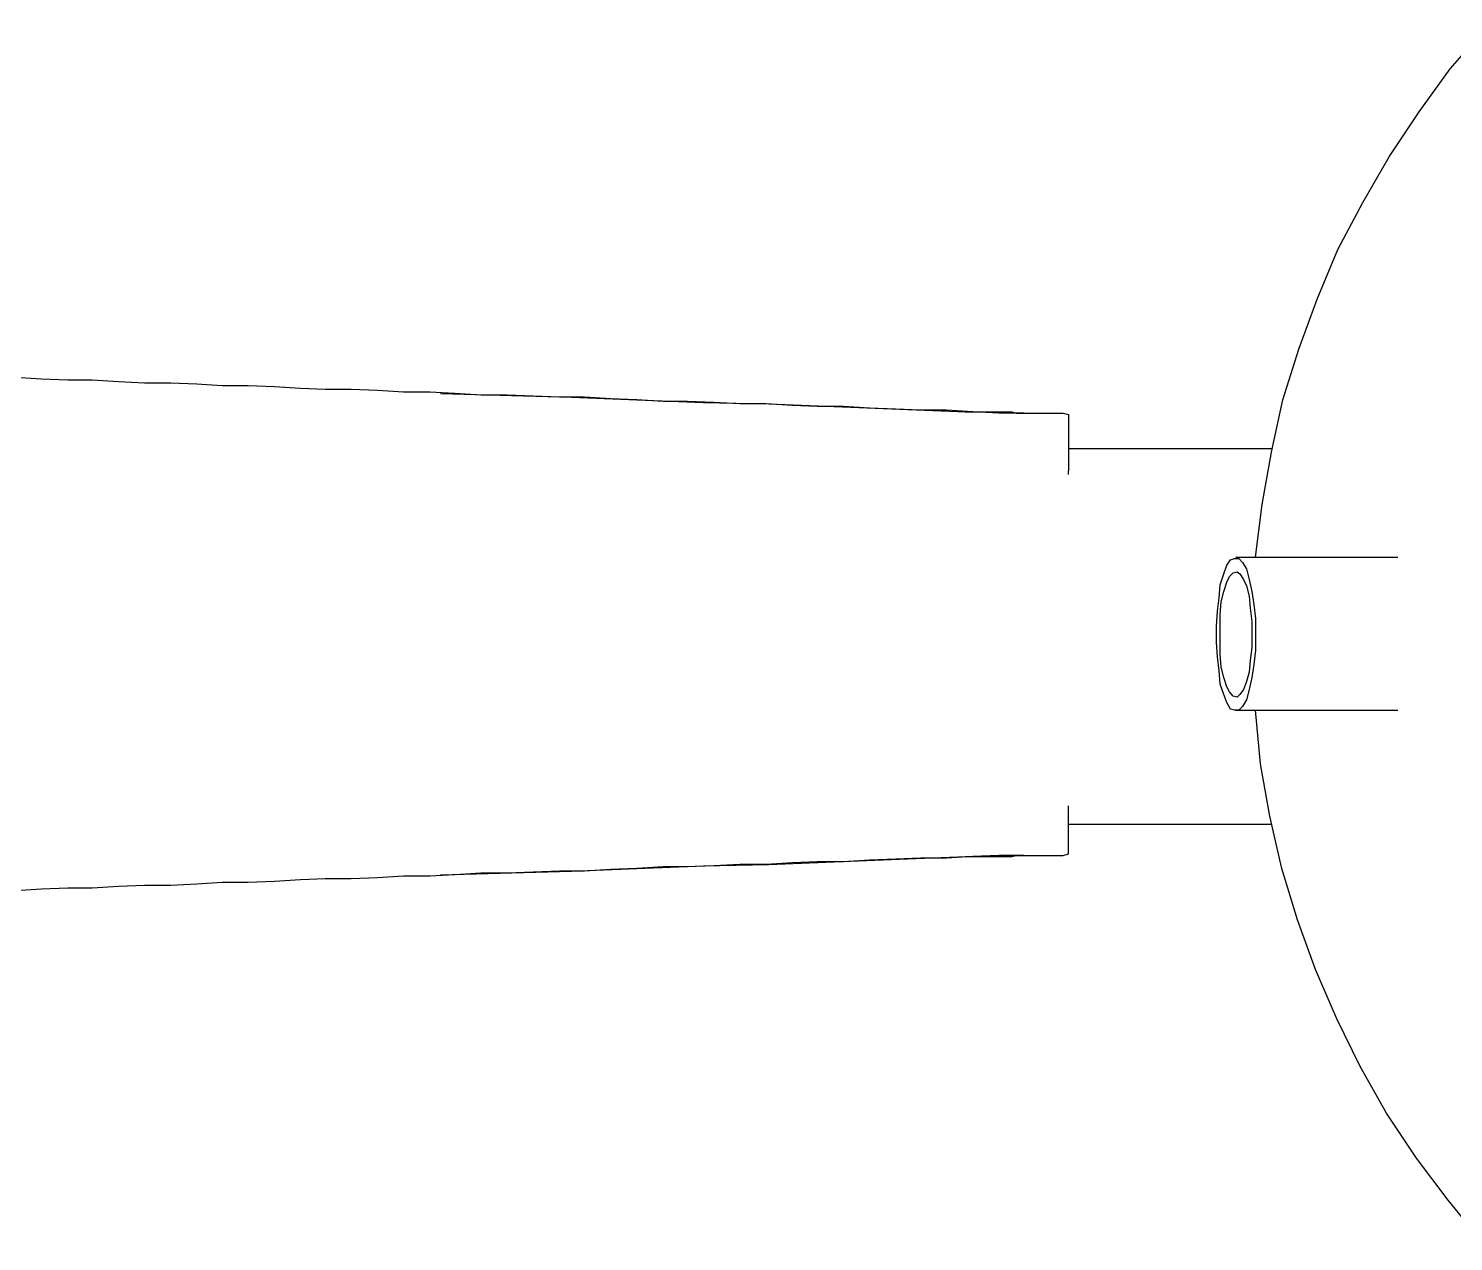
# Model space of a CAD drawing. Header units: millimetres. Extents: x -823 to -490, y -63 to 119.
# Drawn here: x -534.209 to -533.594, y 56.682 to 57.205 of the extents above; entities that cross this region are included whole.
import ezdxf

# ---------------------------------------------------------------- set-up
doc = ezdxf.new("R2010")
doc.units = ezdxf.units.MM
doc.header["$LTSCALE"] = 0.2
doc.header["$MEASUREMENT"] = 0

msp = doc.modelspace()

# ---------------------------------------------------------------- linework, layer by layer
at = {"linetype": 'Continuous'}
for points in [[(-533.59546, 57.18752), (-533.58017, 57.20492)], [(-533.60887, 57.16893), (-533.59546, 57.18752)], [(-533.62181, 57.14964), (-533.60887, 57.16893)], [(-533.6331, 57.12988), (-533.62181, 57.14964)], [(-533.64392, 57.10966), (-533.6331, 57.12988)], [(-533.65286, 57.08825), (-533.64392, 57.10966)], [(-533.66085, 57.06661), (-533.65286, 57.08825)], [(-533.66767, 57.04473), (-533.66085, 57.06661)], [(-534.2033, 57.05367), (-534.2146, 57.05437)], [(-534.19201, 57.0532), (-534.2033, 57.05367)], [(-534.18143, 57.0532), (-534.19201, 57.0532)], [(-534.17014, 57.05249), (-534.18143, 57.0532)], [(-534.15885, 57.05202), (-534.17014, 57.05249)], [(-534.14756, 57.05202), (-534.15885, 57.05202)], [(-534.13626, 57.05155), (-534.14756, 57.05202)], [(-534.12544, 57.05085), (-534.13626, 57.05155)], [(-534.11415, 57.05085), (-534.12544, 57.05085)], [(-534.10286, 57.05038), (-534.11415, 57.05085)], [(-534.09157, 57.04967), (-534.10286, 57.05038)], [(-534.08098, 57.0492), (-534.09157, 57.04967)], [(-534.06969, 57.0492), (-534.08098, 57.0492)], [(-534.0584, 57.04873), (-534.06969, 57.0492)], [(-534.04711, 57.04802), (-534.0584, 57.04873)], [(-534.03582, 57.04802), (-534.04711, 57.04802)], [(-534.025, 57.04755), (-534.03582, 57.04802)], [(-534.03111, 57.04755), (-533.97466, 57.0459)], [(-534.0137, 57.04685), (-534.025, 57.04755)], [(-534.00241, 57.04685), (-534.0137, 57.04685)], [(-533.99112, 57.04637), (-534.00241, 57.04685)], [(-533.97983, 57.0459), (-533.99112, 57.04637)], [(-533.96901, 57.0459), (-533.97983, 57.0459)], [(-533.97466, 57.0459), (-533.94643, 57.04473)], [(-533.95772, 57.0452), (-533.96901, 57.0459)], [(-533.94643, 57.04473), (-533.95772, 57.0452)], [(-533.93514, 57.04402), (-533.94643, 57.04473)], [(-533.94643, 57.04473), (-533.91773, 57.04355)], [(-533.67261, 57.02215), (-533.66767, 57.04473)], [(-533.92455, 57.04402), (-533.93514, 57.04402)], [(-533.91326, 57.04355), (-533.92455, 57.04402)], [(-533.91773, 57.04355), (-533.8895, 57.04308)], [(-533.90197, 57.04308), (-533.91326, 57.04355)], [(-533.89068, 57.04308), (-533.90197, 57.04308)], [(-533.87939, 57.04238), (-533.89068, 57.04308)], [(-533.8895, 57.04308), (-533.86127, 57.04191)], [(-533.86857, 57.04191), (-533.87939, 57.04238)], [(-533.85728, 57.04191), (-533.86857, 57.04191)], [(-533.86127, 57.04191), (-533.83305, 57.04073)], [(-533.84598, 57.0412), (-533.85728, 57.04191)], [(-533.83469, 57.04073), (-533.84598, 57.0412)], [(-533.82411, 57.04026), (-533.83469, 57.04073)], [(-533.83305, 57.04073), (-533.80435, 57.03956)], [(-533.81282, 57.04026), (-533.82411, 57.04026)], [(-533.80153, 57.03956), (-533.81282, 57.04026)], [(-533.80482, 57.03956), (-533.80317, 57.03956)], [(-533.80317, 57.03956), (-533.80153, 57.03956)], [(-533.80153, 57.03956), (-533.79917, 57.03956)], [(-533.79023, 57.03908), (-533.80153, 57.03956)], [(-533.79917, 57.03956), (-533.79752, 57.03956)], [(-533.79752, 57.03956), (-533.79588, 57.03956)], [(-533.79588, 57.03956), (-533.794, 57.03956)], [(-533.794, 57.03956), (-533.79188, 57.03956)], [(-533.79188, 57.03956), (-533.79023, 57.03956)], [(-533.79023, 57.03956), (-533.78835, 57.03956)], [(-533.77941, 57.03908), (-533.79023, 57.03908)], [(-533.78835, 57.03956), (-533.78623, 57.03956)], [(-533.78623, 57.03956), (-533.78459, 57.03956)], [(-533.78459, 57.03956), (-533.7827, 57.03908)], [(-533.7827, 57.03908), (-533.78106, 57.03908)], [(-533.78106, 57.03908), (-533.77894, 57.03908)], [(-533.77894, 57.03908), (-533.77706, 57.03908)], [(-533.77706, 57.03908), (-533.77541, 57.03908)], [(-533.77541, 57.03908), (-533.7733, 57.03908)], [(-533.7733, 57.03908), (-533.77141, 57.03908)], [(-533.77141, 57.03908), (-533.76977, 57.03908)], [(-533.76977, 57.03908), (-533.76812, 57.03908)], [(-533.76812, 57.03908), (-533.76577, 57.03908)], [(-533.76577, 57.03908), (-533.76412, 57.03908)], [(-533.76412, 57.03908), (-533.76248, 57.03908)], [(-533.76248, 57.03908), (-533.76012, 57.03838)], [(-533.76012, 57.03838), (-533.76012, 57.03791)], [(-533.76012, 57.03791), (-533.76012, 57.03744)], [(-533.76012, 57.03744), (-533.76012, 57.03673)], [(-533.76012, 57.03673), (-533.76012, 57.03626)], [(-533.76012, 57.03626), (-533.76012, 57.03555)], [(-533.76012, 57.03555), (-533.76012, 57.03508)], [(-533.76012, 57.03508), (-533.76012, 57.03461)], [(-533.76012, 57.03461), (-533.76012, 57.03391)], [(-533.76012, 57.03391), (-533.76012, 57.03344)], [(-533.76012, 57.03344), (-533.76012, 57.03273)], [(-533.76012, 57.03273), (-533.76012, 57.03226)], [(-533.76012, 57.03226), (-533.76012, 57.03179)], [(-533.76012, 57.03179), (-533.76012, 57.03109)], [(-533.76012, 57.03109), (-533.76012, 57.03062)], [(-533.76012, 57.03062), (-533.76012, 57.02991)], [(-533.76012, 57.02991), (-533.76012, 57.02944)], [(-533.76012, 57.02944), (-533.76012, 57.02897)], [(-533.76012, 57.02897), (-533.76012, 57.02826)], [(-533.76012, 57.02826), (-533.76012, 57.02779)], [(-533.76012, 57.02779), (-533.76012, 57.02709)], [(-533.76012, 57.02709), (-533.76012, 57.02661)], [(-533.76012, 57.02661), (-533.76012, 57.02614)], [(-533.76012, 57.02614), (-533.76012, 57.02544)], [(-533.76012, 57.02544), (-533.76012, 57.02497)], [(-533.76012, 57.02497), (-533.76012, 57.02379)], [(-533.76012, 57.02379), (-533.76012, 57.02332)], [(-533.76012, 57.02379), (-533.67261, 57.02379)], [(-533.76012, 57.02332), (-533.76012, 57.02262)], [(-533.76012, 57.02262), (-533.76012, 57.02144)], [(-533.76012, 57.02144), (-533.76012, 57.02097)], [(-533.76012, 57.02097), (-533.76012, 57.0205)], [(-533.76012, 57.0205), (-533.76012, 57.01933)], [(-533.67661, 56.99957), (-533.67261, 57.02215)], [(-533.76012, 57.01933), (-533.76012, 57.01862)], [(-533.76012, 57.01862), (-533.76012, 57.01768)], [(-533.76012, 57.01768), (-533.76012, 57.01697)], [(-533.76012, 57.01697), (-533.76012, 57.0158)], [(-533.76012, 57.0158), (-533.76012, 57.01532)], [(-533.76012, 57.01532), (-533.76012, 57.01415)], [(-533.76012, 57.01368), (-533.76012, 57.01415)], [(-533.76012, 57.01297), (-533.76012, 57.01368)], [(-533.76012, 57.0125), (-533.76012, 57.01297)], [(-533.67944, 56.97698), (-533.67661, 56.99957)], [(-533.68791, 56.97698), (-533.61804, 56.97698)], [(-533.69308, 56.96969), (-533.69191, 56.97345)], [(-533.69191, 56.97345), (-533.69026, 56.9758)], [(-533.69026, 56.9758), (-533.68861, 56.97628)], [(-533.68861, 56.97628), (-533.68673, 56.97628)], [(-533.68673, 56.97628), (-533.68508, 56.97463)], [(-533.68508, 56.97463), (-533.68344, 56.97181)], [(-533.68344, 56.97181), (-533.68226, 56.96734)], [(-533.6952, 56.95934), (-533.69473, 56.96498)], [(-533.69473, 56.96498), (-533.69308, 56.96969)], [(-533.69308, 56.96216), (-533.69191, 56.96616)], [(-533.69191, 56.96616), (-533.69073, 56.96851)], [(-533.69073, 56.96851), (-533.68908, 56.97016)], [(-533.68908, 56.97016), (-533.68743, 56.97063)], [(-533.68743, 56.97063), (-533.68626, 56.96969)], [(-533.68626, 56.96969), (-533.68461, 56.96734)], [(-533.68461, 56.96734), (-533.68344, 56.96451)], [(-533.68226, 56.96734), (-533.68108, 56.96216)], [(-533.6959, 56.95369), (-533.6952, 56.95934)], [(-533.69426, 56.95769), (-533.69308, 56.96216)], [(-533.68344, 56.96451), (-533.68226, 56.96005)], [(-533.68226, 56.96005), (-533.68179, 56.95487)], [(-533.68108, 56.96216), (-533.68014, 56.95652)], [(-533.69637, 56.94711), (-533.6959, 56.95369)], [(-533.69473, 56.95205), (-533.69426, 56.95769)], [(-533.68179, 56.95487), (-533.68108, 56.94923)], [(-533.68014, 56.95652), (-533.67944, 56.9504)], [(-533.69637, 56.94029), (-533.69637, 56.94711)], [(-533.69473, 56.9464), (-533.69473, 56.95205)], [(-533.69473, 56.94076), (-533.69473, 56.9464)], [(-533.68108, 56.94923), (-533.68108, 56.94358)], [(-533.67944, 56.9504), (-533.67944, 56.94358)], [(-533.6959, 56.93393), (-533.69637, 56.94029)], [(-533.69473, 56.93511), (-533.69473, 56.94076)], [(-533.68108, 56.94358), (-533.68108, 56.93793)], [(-533.67944, 56.94358), (-533.67944, 56.93676)], [(-533.6952, 56.92782), (-533.6959, 56.93393)], [(-533.69426, 56.92947), (-533.69473, 56.93511)], [(-533.68108, 56.93793), (-533.68179, 56.93229)], [(-533.67944, 56.93676), (-533.68014, 56.93064)], [(-533.69473, 56.92217), (-533.6952, 56.92782)], [(-533.69308, 56.92499), (-533.69426, 56.92947)], [(-533.68179, 56.93229), (-533.68226, 56.92735)], [(-533.68014, 56.93064), (-533.68108, 56.92499)], [(-533.69308, 56.9177), (-533.69473, 56.92217)], [(-533.69191, 56.921), (-533.69308, 56.92499)], [(-533.68344, 56.92335), (-533.68461, 56.91982)], [(-533.68226, 56.92735), (-533.68344, 56.92335)], [(-533.68108, 56.92499), (-533.68226, 56.91982)], [(-533.69191, 56.91417), (-533.69308, 56.9177)], [(-533.69073, 56.91888), (-533.69191, 56.921)], [(-533.68908, 56.917), (-533.69073, 56.91888)], [(-533.68743, 56.91652), (-533.68908, 56.917)], [(-533.68626, 56.9177), (-533.68743, 56.91652)], [(-533.68461, 56.91982), (-533.68626, 56.9177)], [(-533.68226, 56.91982), (-533.68344, 56.91535)], [(-533.69026, 56.91135), (-533.69191, 56.91417)], [(-533.68861, 56.91088), (-533.69026, 56.91135)], [(-533.68673, 56.91088), (-533.68861, 56.91088)], [(-533.68791, 56.91088), (-533.61804, 56.91088)], [(-533.68508, 56.91253), (-533.68673, 56.91088)], [(-533.68344, 56.91535), (-533.68508, 56.91253)], [(-533.67732, 56.88783), (-533.67944, 56.91088)], [(-533.67332, 56.86524), (-533.67732, 56.88783)], [(-533.76012, 56.86878), (-533.76012, 56.86972)], [(-533.76012, 56.86807), (-533.76012, 56.86878)], [(-533.76012, 56.86689), (-533.76012, 56.86807)], [(-533.76012, 56.86642), (-533.76012, 56.86689)], [(-533.76012, 56.86595), (-533.76012, 56.86642)], [(-533.76012, 56.86478), (-533.76012, 56.86595)], [(-533.76012, 56.86407), (-533.76012, 56.86478)], [(-533.76012, 56.8636), (-533.76012, 56.86407)], [(-533.76012, 56.86243), (-533.76012, 56.8636)], [(-533.76012, 56.86195), (-533.76012, 56.86243)], [(-533.76012, 56.86125), (-533.76012, 56.86195)], [(-533.76012, 56.86172), (-533.67261, 56.86172)], [(-533.76012, 56.86078), (-533.76012, 56.86125)], [(-533.76012, 56.86031), (-533.76012, 56.86078)], [(-533.76012, 56.8596), (-533.76012, 56.86031)], [(-533.66815, 56.84266), (-533.67332, 56.86524)], [(-533.76012, 56.85913), (-533.76012, 56.8596)], [(-533.76012, 56.85842), (-533.76012, 56.85913)], [(-533.76012, 56.85795), (-533.76012, 56.85842)], [(-533.76012, 56.85749), (-533.76012, 56.85795)], [(-533.76012, 56.85678), (-533.76012, 56.85749)], [(-533.76012, 56.85631), (-533.76012, 56.85678)], [(-533.76012, 56.8556), (-533.76012, 56.85631)], [(-533.76012, 56.85513), (-533.76012, 56.8556)], [(-533.76012, 56.85466), (-533.76012, 56.85513)], [(-533.76012, 56.85396), (-533.76012, 56.85466)], [(-533.76012, 56.85349), (-533.76012, 56.85396)], [(-533.83305, 56.84666), (-533.80435, 56.84784)], [(-533.80153, 56.84784), (-533.81282, 56.84713)], [(-533.80482, 56.84784), (-533.80317, 56.84784)], [(-533.80317, 56.84784), (-533.80153, 56.84784)], [(-533.79023, 56.84831), (-533.80153, 56.84784)], [(-533.80153, 56.84784), (-533.79917, 56.84784)], [(-533.79917, 56.84784), (-533.79752, 56.84784)], [(-533.79752, 56.84784), (-533.79588, 56.84784)], [(-533.79588, 56.84784), (-533.794, 56.84784)], [(-533.794, 56.84784), (-533.79188, 56.84784)], [(-533.79188, 56.84784), (-533.79023, 56.84784)], [(-533.77941, 56.84831), (-533.79023, 56.84831)], [(-533.79023, 56.84784), (-533.78835, 56.84784)], [(-533.78835, 56.84784), (-533.78623, 56.84784)], [(-533.78623, 56.84784), (-533.78459, 56.84784)], [(-533.78459, 56.84784), (-533.7827, 56.84831)], [(-533.7827, 56.84831), (-533.78106, 56.84831)], [(-533.78106, 56.84831), (-533.77894, 56.84831)], [(-533.77894, 56.84831), (-533.77706, 56.84831)], [(-533.77706, 56.84831), (-533.77541, 56.84831)], [(-533.77541, 56.84831), (-533.7733, 56.84831)], [(-533.7733, 56.84831), (-533.77141, 56.84831)], [(-533.77141, 56.84831), (-533.76977, 56.84831)], [(-533.76977, 56.84831), (-533.76812, 56.84831)], [(-533.76812, 56.84831), (-533.76577, 56.84831)], [(-533.76577, 56.84831), (-533.76412, 56.84831)], [(-533.76412, 56.84831), (-533.76248, 56.84831)], [(-533.76248, 56.84831), (-533.76012, 56.84902)], [(-533.76012, 56.85278), (-533.76012, 56.85349)], [(-533.76012, 56.85231), (-533.76012, 56.85278)], [(-533.76012, 56.85184), (-533.76012, 56.85231)], [(-533.76012, 56.85113), (-533.76012, 56.85184)], [(-533.76012, 56.85066), (-533.76012, 56.85113)], [(-533.76012, 56.84996), (-533.76012, 56.85066)], [(-533.76012, 56.84949), (-533.76012, 56.84996)], [(-533.76012, 56.84902), (-533.76012, 56.84949)], [(-533.97466, 56.84149), (-533.94643, 56.84267)], [(-533.95772, 56.84219), (-533.96901, 56.84149)], [(-533.94643, 56.84267), (-533.95772, 56.84219)], [(-533.94643, 56.84267), (-533.91773, 56.84384)], [(-533.93514, 56.84337), (-533.94643, 56.84267)], [(-533.92455, 56.84337), (-533.93514, 56.84337)], [(-533.91326, 56.84384), (-533.92455, 56.84337)], [(-533.91773, 56.84384), (-533.8895, 56.84431)], [(-533.90197, 56.84431), (-533.91326, 56.84384)], [(-533.89068, 56.84431), (-533.90197, 56.84431)], [(-533.87939, 56.84502), (-533.89068, 56.84431)], [(-533.8895, 56.84431), (-533.86127, 56.84549)], [(-533.86857, 56.84549), (-533.87939, 56.84502)], [(-533.85728, 56.84549), (-533.86857, 56.84549)], [(-533.86127, 56.84549), (-533.83305, 56.84666)], [(-533.84598, 56.84619), (-533.85728, 56.84549)], [(-533.83469, 56.84666), (-533.84598, 56.84619)], [(-533.82411, 56.84713), (-533.83469, 56.84666)], [(-533.81282, 56.84713), (-533.82411, 56.84713)], [(-533.66132, 56.82055), (-533.66815, 56.84266)], [(-534.13626, 56.83584), (-534.14756, 56.83537)], [(-534.12544, 56.83655), (-534.13626, 56.83584)], [(-534.11415, 56.83655), (-534.12544, 56.83655)], [(-534.10286, 56.83702), (-534.11415, 56.83655)], [(-534.09157, 56.83773), (-534.10286, 56.83702)], [(-534.08098, 56.83819), (-534.09157, 56.83773)], [(-534.06969, 56.83819), (-534.08098, 56.83819)], [(-534.0584, 56.83866), (-534.06969, 56.83819)], [(-534.04711, 56.83937), (-534.0584, 56.83866)], [(-534.03582, 56.83937), (-534.04711, 56.83937)], [(-534.025, 56.83984), (-534.03582, 56.83937)], [(-534.03111, 56.83984), (-533.97466, 56.84149)], [(-534.0137, 56.84055), (-534.025, 56.83984)], [(-534.00241, 56.84055), (-534.0137, 56.84055)], [(-533.99112, 56.84102), (-534.00241, 56.84055)], [(-533.97983, 56.84149), (-533.99112, 56.84102)], [(-533.96901, 56.84149), (-533.97983, 56.84149)], [(-534.2033, 56.83373), (-534.2146, 56.83302)], [(-534.19201, 56.8342), (-534.2033, 56.83373)], [(-534.18143, 56.8342), (-534.19201, 56.8342)], [(-534.17014, 56.8349), (-534.18143, 56.8342)], [(-534.15885, 56.83537), (-534.17014, 56.8349)], [(-534.14756, 56.83537), (-534.15885, 56.83537)], [(-533.65356, 56.79914), (-533.66132, 56.82055)], [(-533.64439, 56.77774), (-533.65356, 56.79914)], [(-533.63427, 56.75727), (-533.64439, 56.77774)], [(-533.62298, 56.73704), (-533.63427, 56.75727)], [(-533.61005, 56.71775), (-533.62298, 56.73704)], [(-533.5964, 56.69964), (-533.61005, 56.71775)], [(-533.58182, 56.68176), (-533.5964, 56.69964)]]:
    msp.add_lwpolyline(points, dxfattribs=at)

doc.saveas('drawing.dxf')
